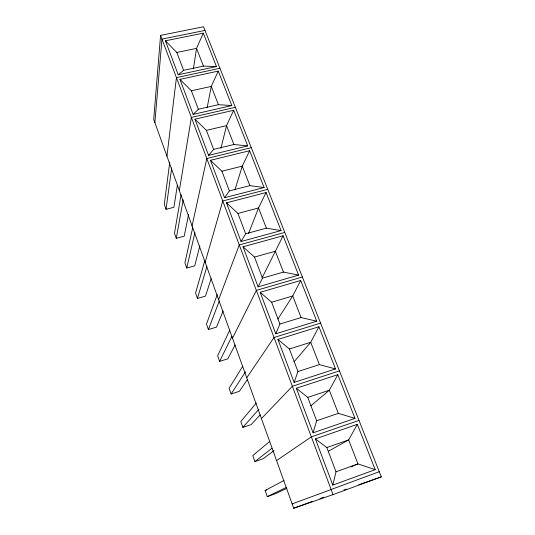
<?xml version="1.0" encoding="UTF-8"?>
<svg xmlns="http://www.w3.org/2000/svg" width="535" height="535" viewBox="0 0 535 535"><rect width="100%" height="100%" fill="white"/><g stroke="black" fill="none" stroke-linecap="round" stroke-linejoin="round"><path stroke-width="0.8" d="M160.574 35.377L153.706 119.399L293.715 508.25L333.037 494.607L381.294 476.859L203.541 26.75L160.574 35.377L333.037 494.607M154.876 122.649L161.971 39.102L204.992 30.408M166.94 156.146L176.436 77.628L219.932 68.259M169.762 162.152L164.292 204.337L166.037 209.299L173.908 207.279L177.386 185.143M166.037 209.299L171.681 167.93M193.409 68.875L196.539 48.377L203.307 33.13L165.429 40.814L178.215 74.746L216.468 66.541L203.307 33.13M179.332 190.56L191.376 117.406L235.36 107.321M181.077 194.747L174.484 233.267L176.269 238.342L184.2 236.223L188.621 214.308M176.269 238.342L183.171 199.836M207.165 107.588L211.305 86.389L218.253 71.088L179.954 79.367L193.155 114.41L231.836 105.569L218.253 71.088M192.065 225.93L206.811 158.5L251.289 147.66M192.781 227.321L184.903 262.852L186.735 268.048L194.727 265.828L199.849 245.853M186.735 268.048L194.947 232.564M332.81 485.111L336.02 471.796L326.818 447.561L315.396 438.894L357.353 424.335L375.195 469.656L332.81 485.111L315.396 438.894M220.968 148.208L226.546 125.618L233.681 110.263L194.954 119.178L208.59 155.377L247.705 145.874L233.681 110.263M204.684 261.08L195.569 293.126L197.442 298.443L205.5 296.116L211.144 278.695M205.159 262.297L222.767 200.979L267.747 189.337M313.109 432.815L316.646 420.764L307.772 397.391L296.323 388.263L337.792 374.667L355.006 418.377L313.109 432.815L296.323 388.263M197.442 298.443L206.931 266.477M234.898 189.898L242.281 166.131L249.611 150.723L210.449 160.306L224.546 197.729L264.103 187.524L249.611 150.723M294.116 382.405L297.955 371.537L289.388 348.981L277.926 339.437L318.92 326.745L335.532 368.923L294.116 382.405L277.926 339.437M217.257 294.584L206.483 324.103L208.396 329.547L216.521 327.112L223.135 311.009M218.621 299.694L239.265 244.923L284.767 232.424M208.396 329.547L219.303 300.924M248.574 233.421L258.539 207.981L266.076 192.533L226.465 202.825L241.044 241.526L281.056 230.572L266.076 192.533M275.799 333.78L279.919 324.016L271.646 302.235L260.177 292.311L300.697 280.467L316.733 321.194L275.799 333.78L260.177 292.311M229.769 330.108L217.651 355.815L219.611 361.386L227.803 358.838L235.126 344.921M219.611 361.386L231.996 336.288M262.076 277.906L283.095 235.754L298.59 275.104L258.117 286.854L243.03 246.796L283.095 235.754M232.478 338.173L256.345 290.391L302.362 276.99M258.117 286.854L262.491 278.126L283.45 272.094L298.59 275.104M300.697 280.467L292.725 295.982L277.906 319.047M318.92 326.745L310.715 342.286L294.116 361.747M337.792 374.667L329.333 390.229L310.848 405.838M357.353 424.335L348.633 439.904L328.383 451.232M241.044 241.526L245.659 233.775L266.376 228.151L281.056 230.572M242.723 366.254L229.087 388.283L231.1 393.987L239.352 391.326L247.357 379.669M231.1 393.987L245.458 371.905M246.742 377.79L274.027 337.478L320.579 323.113M224.546 197.729L229.375 190.895L249.865 185.645L264.103 187.524M256.238 403.096L240.803 421.54L242.863 427.378L251.183 424.589L260.224 414.826M208.59 155.377L213.625 149.399L233.889 144.51L247.705 145.874M242.863 427.378L258.913 409.255M261.428 418.577L292.351 386.27L339.444 370.882M193.155 114.41L198.378 109.24L218.414 104.686L231.836 105.569M269.821 441.328L252.808 455.606L254.914 461.591L263.307 458.676L273.933 450.624M178.215 74.746L183.612 70.339L203.427 66.106L216.468 66.541M254.914 461.591L271.961 448.25M276.562 460.602L311.35 436.854L358.992 420.383M286.934 488.241L275.726 493.604L267.266 496.654L265.106 490.515L284.052 480.41M267.266 496.654L286.539 487.305M351.134 466.881L353.401 465.885M354.919 465.223L357.948 463.892L375.195 469.656M292.157 503.916L379.261 471.703M293.715 508.25L312.233 501.442M319.95 498.607L323.809 497.189M336.02 471.796L357.948 463.892L348.633 439.904L326.818 447.561M265.106 490.515L266.637 489.966M343.952 489.953L346.285 489.137M358.731 484.77L381.294 476.859M316.646 420.764L338.327 413.368L355.006 418.377M307.772 397.391L329.333 390.229L338.327 413.368M297.955 371.537L319.388 364.623L335.532 368.923M289.388 348.981L310.715 342.286L319.388 364.623M279.919 324.016L301.105 317.563L316.733 321.194M271.646 302.235L292.725 295.982L301.105 317.563M243.03 246.796L254.506 257.081L275.344 251.243L283.45 272.094M226.465 202.825L237.935 213.425L258.539 207.981L266.376 228.151M210.449 160.306L221.905 171.207L242.281 166.131L249.865 185.645M194.954 119.178L206.396 130.353L226.546 125.618L233.889 144.51M179.954 79.367L191.376 90.789L211.305 86.389L218.414 104.686M165.429 40.814L176.824 52.463L196.539 48.377L203.427 66.106M176.824 52.463L183.612 70.339M191.376 90.789L198.378 109.24M206.396 130.353L213.625 149.399M221.905 171.207L229.375 190.895M237.935 213.425L245.659 233.775M254.506 257.081L262.491 278.126"/></g></svg>
